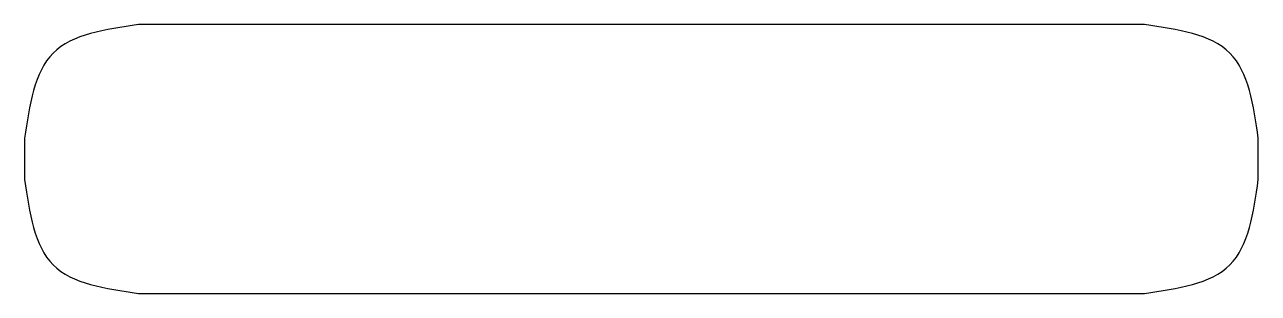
# Model space of a CAD drawing. Header units: millimetres. Extents: x 203.6 to 208.37, y -181.75 to -180.71.
import ezdxf

# ---------------------------------------------------------------- set-up
doc = ezdxf.new("R2010")
doc.units = ezdxf.units.MM
doc.layers.get('0').update_dxf_attribs({"linetype": 'CONTINUOUS'})

msp = doc.modelspace()

# ---------------------------------------------------------------- linework, layer by layer
for p, q in [((207.9258, -180.7129), (204.0378, -180.7129)), ((203.5978, -181.1529), (203.5978, -181.3129)), ((208.3658, -181.3129), (208.3658, -181.1529)), ((204.0378, -181.7529), (207.9258, -181.7529))]:
    msp.add_line(p, q)
for points, knots in [([(204.0378, -180.7129), (203.9095, -180.7313), (203.6528, -180.7679), (203.6162, -181.0246), (203.5978, -181.1529)], [-0.06957015, -0.06957015, -0.06957015, -0.06957015, -0.0347851, 0, 0, 0, 0]), ([(208.3658, -181.1529), (208.3475, -181.0246), (208.3108, -180.7679), (208.0542, -180.7313), (207.9258, -180.7129)], [-0.06957011, -0.06957011, -0.06957011, -0.06957011, -0.03478506, 0, 0, 0, 0]), ([(203.5978, -181.3129), (203.6162, -181.4413), (203.6528, -181.6979), (203.9095, -181.7346), (204.0378, -181.7529)], [-0.0695701, -0.0695701, -0.0695701, -0.0695701, -0.03478505, 0, 0, 0, 0]), ([(207.9258, -181.7529), (208.0542, -181.7346), (208.3108, -181.6979), (208.3475, -181.4413), (208.3658, -181.3129)], [-0.06957005, -0.06957005, -0.06957005, -0.06957005, -0.03478499, 0, 0, 0, 0])]:
    msp.add_open_spline(points, degree=3, knots=knots)

doc.saveas('drawing.dxf')
